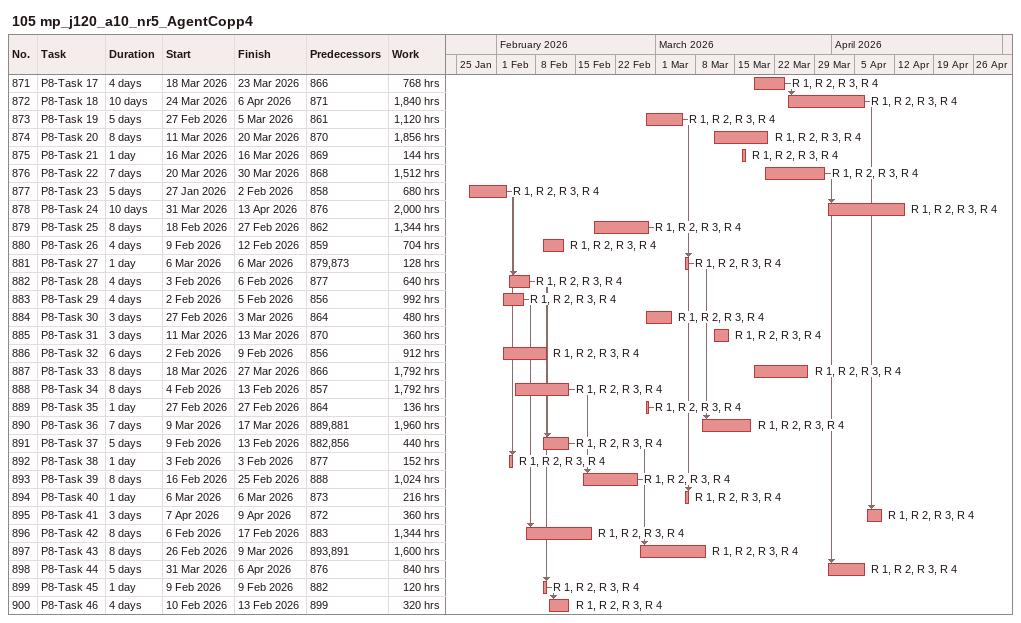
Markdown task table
105 mp_j120_a10_nr5_AgentCopp4

| ID | Task | Duration | Start | Finish | Predecessors | Resources | Work (h) |
|---|---|---|---|---|---|---|---|
| 871 | P8-Task 17 | 4d | 2026-03-18 | 2026-03-23 | 866 | R 1, R 2, R 3, R 4 | 768 |
| 872 | P8-Task 18 | 10d | 2026-03-24 | 2026-04-06 | 871 | R 1, R 2, R 3, R 4 | 1840 |
| 873 | P8-Task 19 | 5d | 2026-02-27 | 2026-03-05 | 861 | R 1, R 2, R 3, R 4 | 1120 |
| 874 | P8-Task 20 | 8d | 2026-03-11 | 2026-03-20 | 870 | R 1, R 2, R 3, R 4 | 1856 |
| 875 | P8-Task 21 | 1d | 2026-03-16 | 2026-03-16 | 869 | R 1, R 2, R 3, R 4 | 144 |
| 876 | P8-Task 22 | 7d | 2026-03-20 | 2026-03-30 | 868 | R 1, R 2, R 3, R 4 | 1512 |
| 877 | P8-Task 23 | 5d | 2026-01-27 | 2026-02-02 | 858 | R 1, R 2, R 3, R 4 | 680 |
| 878 | P8-Task 24 | 10d | 2026-03-31 | 2026-04-13 | 876 | R 1, R 2, R 3, R 4 | 2000 |
| 879 | P8-Task 25 | 8d | 2026-02-18 | 2026-02-27 | 862 | R 1, R 2, R 3, R 4 | 1344 |
| 880 | P8-Task 26 | 4d | 2026-02-09 | 2026-02-12 | 859 | R 1, R 2, R 3, R 4 | 704 |
| 881 | P8-Task 27 | 1d | 2026-03-06 | 2026-03-06 | 879, 873 | R 1, R 2, R 3, R 4 | 128 |
| 882 | P8-Task 28 | 4d | 2026-02-03 | 2026-02-06 | 877 | R 1, R 2, R 3, R 4 | 640 |
| 883 | P8-Task 29 | 4d | 2026-02-02 | 2026-02-05 | 856 | R 1, R 2, R 3, R 4 | 992 |
| 884 | P8-Task 30 | 3d | 2026-02-27 | 2026-03-03 | 864 | R 1, R 2, R 3, R 4 | 480 |
| 885 | P8-Task 31 | 3d | 2026-03-11 | 2026-03-13 | 870 | R 1, R 2, R 3, R 4 | 360 |
| 886 | P8-Task 32 | 6d | 2026-02-02 | 2026-02-09 | 856 | R 1, R 2, R 3, R 4 | 912 |
| 887 | P8-Task 33 | 8d | 2026-03-18 | 2026-03-27 | 866 | R 1, R 2, R 3, R 4 | 1792 |
| 888 | P8-Task 34 | 8d | 2026-02-04 | 2026-02-13 | 857 | R 1, R 2, R 3, R 4 | 1792 |
| 889 | P8-Task 35 | 1d | 2026-02-27 | 2026-02-27 | 864 | R 1, R 2, R 3, R 4 | 136 |
| 890 | P8-Task 36 | 7d | 2026-03-09 | 2026-03-17 | 889, 881 | R 1, R 2, R 3, R 4 | 1960 |
| 891 | P8-Task 37 | 5d | 2026-02-09 | 2026-02-13 | 882, 856 | R 1, R 2, R 3, R 4 | 440 |
| 892 | P8-Task 38 | 1d | 2026-02-03 | 2026-02-03 | 877 | R 1, R 2, R 3, R 4 | 152 |
| 893 | P8-Task 39 | 8d | 2026-02-16 | 2026-02-25 | 888 | R 1, R 2, R 3, R 4 | 1024 |
| 894 | P8-Task 40 | 1d | 2026-03-06 | 2026-03-06 | 873 | R 1, R 2, R 3, R 4 | 216 |
| 895 | P8-Task 41 | 3d | 2026-04-07 | 2026-04-09 | 872 | R 1, R 2, R 3, R 4 | 360 |
| 896 | P8-Task 42 | 8d | 2026-02-06 | 2026-02-17 | 883 | R 1, R 2, R 3, R 4 | 1344 |
| 897 | P8-Task 43 | 8d | 2026-02-26 | 2026-03-09 | 893, 891 | R 1, R 2, R 3, R 4 | 1600 |
| 898 | P8-Task 44 | 5d | 2026-03-31 | 2026-04-06 | 876 | R 1, R 2, R 3, R 4 | 840 |
| 899 | P8-Task 45 | 1d | 2026-02-09 | 2026-02-09 | 882 | R 1, R 2, R 3, R 4 | 120 |
| 900 | P8-Task 46 | 4d | 2026-02-10 | 2026-02-13 | 899 | R 1, R 2, R 3, R 4 | 320 |
